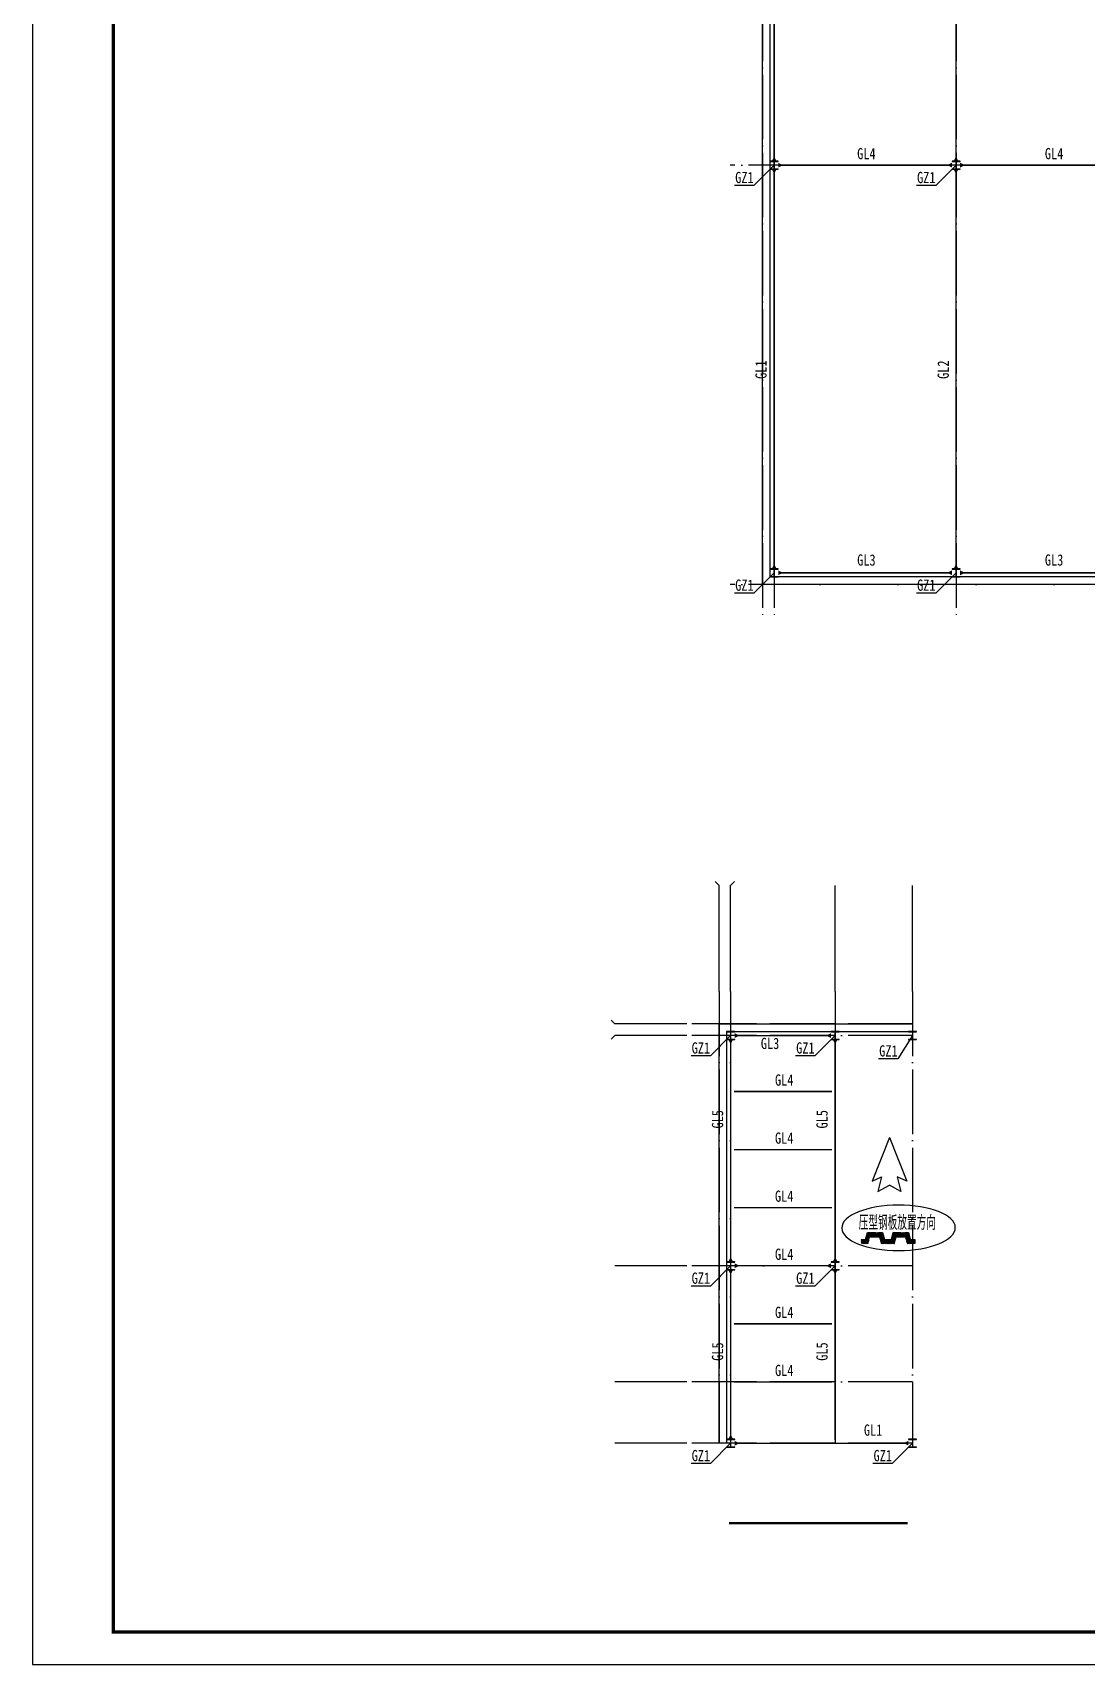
# Model space of a CAD drawing. Extents: x -138012 to 2129925, y -311560 to 0.
# Drawn here: x 1096514 to 1129190, y -218864 to -168291 of the extents above; entities that cross this region are included whole.
import ezdxf

# ---------------------------------------------------------------- set-up
doc = ezdxf.new("R2010")
doc.units = 0
doc.header["$LTSCALE"] = 1000
doc.header["$MEASUREMENT"] = 0
doc.linetypes.add('DASH', pattern=[0.35, 0.25, -0.1])
doc.linetypes.add('DOTE', pattern=[2.42, 2, -0.2, 0.02, -0.2])
doc.layers.get('0').update_dxf_attribs({"linetype": 'CONTINUOUS'})
for name, color, linetype in [('AXIS', 3, 'CONTINUOUS'), ('DIM_SYMB', 3, 'CONTINUOUS'), ('DKFW', 2, 'CONTINUOUS'), ('DOTE', 253, 'DOTE'), ('HATCH', 200, 'CONTINUOUS'), ('PUB_TITLE', 4, 'CONTINUOUS'), ('TEXT', 7, 'CONTINUOUS'), ('字符串标注', 253, 'CONTINUOUS'), ('尺寸标注', 7, 'CONTINUOUS'), ('柱构件', 2, 'CONTINUOUS'), ('梁构件', 4, 'CONTINUOUS')]:
    doc.layers.add(name, color=color, linetype=linetype)
doc.styles.add('TSSD_REIN', font='tssdeng.shx', dxfattribs={"width": 0.7, "bigfont": 'tssdchn.shx'})
doc.styles.add('宋体', font='', dxfattribs={"width": 0.8})
doc.styles.get('宋体').set_extended_font_data('SimSun')

# ---------------------------------------------------------------- blocks, each defined once
blk = doc.blocks.new('JD')
at = {"layer": 'DKFW', "linetype": 'Continuous'}
for p, q in [((-610, 242), (-551, 110)), ((0, 0), (-610, 242)), ((-757, 162), (-669, 0)), ((-551, 110), (-757, 162)), ((0, 0), (-610, -242)), ((-757, -162), (-669, 0)), ((-551, -110), (-757, -162)), ((-610, -242), (-551, -110))]:
    blk.add_line(p, q, dxfattribs=at)
blk = doc.blocks.new('754674567')
at = {"layer": 'HATCH', "linetype": 'DASH'}
h = blk.add_hatch(dxfattribs=at)
h.set_pattern_fill('ANSI31', scale=200, angle=720.1823, style=0)
h.set_pattern_definition([(45.182286, (991637.776, -316400.6), (-17.733821, 17.621339), [])])
h.paths.add_polyline_path([(990353, -268830), (990414, -269046), (990653, -269045), (990652, -268912), (990516, -268912), (990456, -268697), (989986, -268698), (989927, -268914), (989716, -268915), (989656, -268699), (989186, -268701), (989127, -268917), (988996, -268917), (988996, -269050), (989206, -269049), (989265, -268833), (989565, -268832), (989626, -269048), (990014, -269047), (990073, -268831)])
at = {"layer": 'HATCH', "color": 7, "linetype": 'Continuous'}
for p, q in [((989265, -268833), (989565, -268832)), ((989565, -268832), (989626, -269048)), ((990073, -268831), (990353, -268830))]:
    blk.add_line(p, q, dxfattribs=at)
at = {"layer": 'HATCH', "color": 7, "linetype": 'DASH'}
blk.add_line((990014, -269047), (990073, -268831), dxfattribs=at)
blk.add_lwpolyline([(988996, -268917), (989127, -268917), (989186, -268701), (989656, -268699), (989716, -268915), (989927, -268914), (989986, -268698), (990456, -268697), (990516, -268912), (990652, -268912), (990652, -268913), (990653, -269044), (990652, -269045), (990414, -269046)], dxfattribs=at)
at = {"layer": '梁构件'}
blk.add_ellipse((990151, -268555), major_axis=(1760, 6), ratio=0.401468, start_param=3.141593, end_param=9.424778, dxfattribs=at)
at = {"color": 7, "xscale": 2.211300006543752, "yscale": 2.211300006543752, "zscale": 2.211300006543752, "rotation": 90}
blk.add_blockref('JD', (989868, -265756), dxfattribs=at)
at = {"layer": 'TEXT', "color": 7, "linetype": 'Continuous', "style": 'TSSD_REIN', "width": 0.7}
blk.add_text('压型钢板放置方向', height=450, dxfattribs=at).set_placement((988916, -268620))

msp = doc.modelspace()

# ---------------------------------------------------------------- linework, layer by layer
at = {"layer": 'AXIS'}
for p, q in [((1117682.294, -194603.903, -2600), (1117799.451, -194721.061, -2600)), ((1118276.608, -194603.903, -2600), (1118159.451, -194721.061, -2600)), ((1117799.451, -198010.547, -2600), (1117799.451, -194721.061, -2600)), ((1118159.451, -198010.547, -2600), (1118159.451, -194721.061, -2600)), ((1121399.451, -198010.547, -2600), (1121399.451, -194721.061, -2600)), ((1123799.451, -198010.547, -2600), (1123799.451, -194721.061, -2600)), ((1114455.463, -198893.39, -1300), (1114572.62, -199010.547, -1300)), ((1116799.451, -199010.547, -1300), (1114572.62, -199010.547, -1300)), ((1114455.463, -199487.705, -1300), (1114572.62, -199370.547, -1300)), ((1116799.451, -199370.547, -1300), (1114572.62, -199370.547, -1300)), ((1116799.451, -206510.547, -1300), (1114572.62, -206510.547, -1300)), ((1116799.451, -210110.547, -1300), (1114572.62, -210110.547, -1300)), ((1116799.451, -212010.547, -1300), (1114572.62, -212010.547, -1300))]:
    msp.add_line(p, q, dxfattribs=at)
at = {"layer": 'DIM_SYMB', "const_width": 70}
msp.add_lwpolyline([(1118106.728, -214490.496), (1123646.409, -214490.496)], dxfattribs=at)
at = {"layer": 'DOTE', "color": 8, "linetype": 'DOTE'}
for p, q in [((1119148.407, -145397.811), (1119148.407, -186397.811)), ((1119508.407, -145397.811), (1119508.407, -186397.811)), ((1125148.407, -145397.811), (1125148.407, -186397.811)), ((1198148.407, -172397.811), (1118148.407, -172397.811)), ((1198148.407, -185397.811), (1118148.407, -185397.811)), ((1117799.451, -198010.547, -1300), (1117799.451, -212010.547, -1300)), ((1118159.451, -198010.547, -1300), (1118159.451, -212010.547, -1300)), ((1121399.451, -198010.547, -1300), (1121399.451, -212010.547, -1300)), ((1123799.451, -198010.547, -1300), (1123799.451, -212010.547, -1300)), ((1123799.451, -199010.547, -1300), (1116799.451, -199010.547, -1300)), ((1123799.451, -199370.547, -1300), (1116799.451, -199370.547, -1300)), ((1123799.451, -206510.547, -1300), (1116799.451, -206510.547, -1300)), ((1123799.451, -210110.547, -1300), (1116799.451, -210110.547, -1300)), ((1123799.451, -212010.547, -1300), (1116799.451, -212010.547, -1300))]:
    msp.add_line(p, q, dxfattribs=at)
at = {"layer": 'PUB_TITLE'}
msp.add_lwpolyline([(1096513.799, -218864.466), (1245213.799, -218864.466), (1245213.799, -134764.466), (1096513.799, -134764.466)], close=True, dxfattribs=at)
at = {"layer": 'PUB_TITLE', "const_width": 100}
msp.add_lwpolyline([(1099013.799, -217864.466), (1244213.799, -217864.466), (1244213.799, -135764.466), (1099013.799, -135764.466)], close=True, dxfattribs=at)
at = {"layer": 'TEXT'}
for p, q in [((1119508.409, -172397.811), (1118880.224, -173025.997)), ((1125148.407, -172397.811), (1124520.221, -173025.997)), ((1118880.224, -173025.997), (1118280.224, -173025.997)), ((1124520.221, -173025.997), (1123920.221, -173025.997)), ((1119508.409, -185032.811, -1300), (1118880.224, -185660.997, -1300)), ((1125148.407, -185032.811, -1300), (1124520.221, -185660.997, -1300)), ((1118880.224, -185660.997, -1300), (1118280.224, -185660.997, -1300)), ((1124520.221, -185660.997, -1300), (1123920.221, -185660.997, -1300)), ((1118159.454, -199375.554, -2600), (1117531.269, -200003.733, -2600)), ((1121399.454, -199375.554, -2600), (1120771.269, -200003.733, -2600)), ((1123799.451, -199375.554, -2600), (1123345.724, -200095.465, -2600)), ((1117531.269, -200003.733, -2600), (1116931.269, -200003.733, -2600)), ((1120771.269, -200003.733, -2600), (1120171.27, -200003.733, -2600)), ((1123345.724, -200095.465, -2600), (1122745.724, -200095.465, -2600)), ((1118159.454, -206510.547, -1300), (1117531.269, -207138.733, -1300)), ((1121399.454, -206510.547, -1300), (1120771.269, -207138.733, -1300)), ((1117531.269, -207138.733, -1300), (1116931.269, -207138.733, -1300)), ((1120771.269, -207138.733, -1300), (1120171.27, -207138.733, -1300)), ((1118159.454, -212010.547, -1300), (1117531.269, -212638.73, -1300)), ((1123799.451, -212010.547, -1300), (1123171.265, -212638.73, -1300)), ((1117531.269, -212638.73, -1300), (1116931.269, -212638.73, -1300)), ((1123171.265, -212638.73, -1300), (1122571.265, -212638.73, -1300))]:
    msp.add_line(p, q, dxfattribs=at)
at = {"layer": '字符串标注', "const_width": 1.5}
for points, elevation in [([(1119509.159, -172397.811, 1), (1119507.659, -172397.811, 1), (1119509.159, -172397.811, 1)], 1300), ([(1125149.157, -172397.811, 1), (1125147.657, -172397.811, 1), (1125149.157, -172397.811, 1)], 1300), ([(1118160.204, -199375.554, 1), (1118158.704, -199375.554, 1), (1118160.204, -199375.554, 1)], -1300), ([(1121400.204, -199375.554, 1), (1121398.704, -199375.554, 1), (1121400.204, -199375.554, 1)], -1300), ([(1123800.202, -199375.554, 1), (1123798.701, -199375.554, 1), (1123800.202, -199375.554, 1)], -1300)]:
    msp.add_lwpolyline(points, format="xyb", close=True, dxfattribs=dict(at, elevation=elevation))
for points in [[(1119509.159, -185032.811, 1), (1119507.659, -185032.811, 1), (1119509.159, -185032.811, 1)], [(1125149.157, -185032.811, 1), (1125147.657, -185032.811, 1), (1125149.157, -185032.811, 1)], [(1118160.204, -206510.547, 1), (1118158.704, -206510.547, 1), (1118160.204, -206510.547, 1)], [(1121400.204, -206510.547, 1), (1121398.704, -206510.547, 1), (1121400.204, -206510.547, 1)], [(1118160.204, -212010.547, 1), (1118158.704, -212010.547, 1), (1118160.204, -212010.547, 1)], [(1123800.202, -212010.547, 1), (1123798.701, -212010.547, 1), (1123800.202, -212010.547, 1)]]:
    msp.add_lwpolyline(points, format="xyb", close=True, dxfattribs=at)
at = {"layer": '尺寸标注'}
for points in [[(1119148.407, -146397.811), (1197148.407, -146397.811), (1197148.407, -185397.811), (1119148.407, -185397.811)], [(1119388.407, -146637.811), (1196908.407, -146637.811), (1196908.407, -185157.811), (1119388.407, -185157.811)]]:
    msp.add_lwpolyline(points, close=True, dxfattribs=at)
at = {"layer": '尺寸标注', "elevation": -1300}
for points in [[(1117799.451, -212010.547), (1117799.451, -199010.547), (1123799.451, -199010.547)], [(1118039.451, -212010.547), (1118039.451, -199250.547), (1123799.451, -199250.547)]]:
    msp.add_lwpolyline(points, dxfattribs=at)
at = {"layer": '柱构件'}
for p, q in [((1119633.41, -172272.811, 1300), (1119383.409, -172272.811, 1300)), ((1119383.409, -172272.811, 1300), (1119383.409, -172286.81, 1300)), ((1119383.409, -172286.81, 1300), (1119503.91, -172286.81, 1300)), ((1119503.91, -172286.81, 1300), (1119503.91, -172508.81, 1300)), ((1119512.91, -172286.81, 1300), (1119633.41, -172286.81, 1300)), ((1119512.91, -172508.81, 1300), (1119512.91, -172286.81, 1300)), ((1119633.41, -172286.81, 1300), (1119633.41, -172272.811, 1300)), ((1125273.407, -172272.811, 1300), (1125023.407, -172272.811, 1300)), ((1125023.407, -172272.811, 1300), (1125023.407, -172286.81, 1300)), ((1125023.407, -172286.81, 1300), (1125143.905, -172286.81, 1300)), ((1125143.905, -172286.81, 1300), (1125143.905, -172508.81, 1300)), ((1125152.906, -172286.81, 1300), (1125273.407, -172286.81, 1300)), ((1125152.906, -172508.81, 1300), (1125152.906, -172286.81, 1300)), ((1125273.407, -172286.81, 1300), (1125273.407, -172272.811, 1300)), ((1119383.409, -172508.81, 1300), (1119383.409, -172522.811, 1300)), ((1119383.409, -172508.81, 1300), (1119503.91, -172508.81, 1300)), ((1119383.409, -172522.811, 1300), (1119633.41, -172522.811, 1300)), ((1119512.91, -172508.81, 1300), (1119633.41, -172508.81, 1300)), ((1119633.41, -172522.811, 1300), (1119633.41, -172508.81, 1300)), ((1125023.407, -172508.81, 1300), (1125023.407, -172522.811, 1300)), ((1125023.407, -172508.81, 1300), (1125143.905, -172508.81, 1300)), ((1125023.407, -172522.811, 1300), (1125273.407, -172522.811, 1300)), ((1125152.906, -172508.81, 1300), (1125273.407, -172508.81, 1300)), ((1125273.407, -172522.811, 1300), (1125273.407, -172508.81, 1300)), ((1119633.41, -184907.811), (1119383.409, -184907.811)), ((1119383.409, -184907.811), (1119383.409, -184921.811)), ((1119383.409, -184921.811), (1119503.91, -184921.811)), ((1119503.91, -184921.811), (1119503.91, -185143.811)), ((1119512.91, -184921.811), (1119633.41, -184921.811)), ((1119512.91, -185143.811), (1119512.91, -184921.811)), ((1119633.41, -184921.811), (1119633.41, -184907.811)), ((1125273.407, -184907.811), (1125023.407, -184907.811)), ((1125023.407, -184907.811), (1125023.407, -184921.811)), ((1125023.407, -184921.811), (1125143.905, -184921.811)), ((1125143.905, -184921.811), (1125143.905, -185143.811)), ((1125152.906, -184921.811), (1125273.407, -184921.811)), ((1125152.906, -185143.811), (1125152.906, -184921.811)), ((1125273.407, -184921.811), (1125273.407, -184907.811)), ((1119383.409, -185143.811), (1119383.409, -185157.811)), ((1119383.409, -185143.811), (1119503.91, -185143.811)), ((1119383.409, -185157.811), (1119633.41, -185157.811)), ((1119512.91, -185143.811), (1119633.41, -185143.811)), ((1119633.41, -185157.811), (1119633.41, -185143.811)), ((1125023.407, -185143.811), (1125023.407, -185157.811)), ((1125023.407, -185143.811), (1125143.905, -185143.811)), ((1125023.407, -185157.811), (1125273.407, -185157.811)), ((1125152.906, -185143.811), (1125273.407, -185143.811)), ((1125273.407, -185157.811), (1125273.407, -185143.811)), ((1118284.455, -199250.547, -1300), (1118034.454, -199250.547, -1300)), ((1118034.454, -199250.547, -1300), (1118034.454, -199264.549, -1300)), ((1118284.455, -199264.549, -1300), (1118284.455, -199250.547, -1300)), ((1121524.454, -199250.547, -1300), (1121274.454, -199250.547, -1300)), ((1121274.454, -199250.547, -1300), (1121274.454, -199264.549, -1300)), ((1121524.454, -199264.549, -1300), (1121524.454, -199250.547, -1300)), ((1123924.451, -199250.547, -1300), (1123674.451, -199250.547, -1300)), ((1123674.451, -199250.547, -1300), (1123674.451, -199264.549, -1300)), ((1123924.451, -199264.549, -1300), (1123924.451, -199250.547, -1300)), ((1118034.454, -199264.549, -1300), (1118154.954, -199264.549, -1300)), ((1118034.454, -199486.552, -1300), (1118034.454, -199500.547, -1300)), ((1118034.454, -199486.552, -1300), (1118154.954, -199486.552, -1300)), ((1118034.454, -199500.547, -1300), (1118284.455, -199500.547, -1300)), ((1118154.954, -199264.549, -1300), (1118154.954, -199486.552, -1300)), ((1118163.955, -199264.549, -1300), (1118284.455, -199264.549, -1300)), ((1118163.955, -199486.552, -1300), (1118163.955, -199264.549, -1300)), ((1118163.955, -199486.552, -1300), (1118284.455, -199486.552, -1300)), ((1118284.455, -199500.547, -1300), (1118284.455, -199486.552, -1300)), ((1121274.454, -199264.549, -1300), (1121394.954, -199264.549, -1300)), ((1121274.454, -199486.552, -1300), (1121274.454, -199500.547, -1300)), ((1121274.454, -199486.552, -1300), (1121394.954, -199486.552, -1300)), ((1121274.454, -199500.547, -1300), (1121524.454, -199500.547, -1300)), ((1121394.954, -199264.549, -1300), (1121394.954, -199486.552, -1300)), ((1121403.954, -199264.549, -1300), (1121524.454, -199264.549, -1300)), ((1121403.954, -199486.552, -1300), (1121403.954, -199264.549, -1300)), ((1121403.954, -199486.552, -1300), (1121524.454, -199486.552, -1300)), ((1121524.454, -199500.547, -1300), (1121524.454, -199486.552, -1300)), ((1123674.451, -199264.549, -1300), (1123794.95, -199264.549, -1300)), ((1123674.451, -199486.552, -1300), (1123674.451, -199500.547, -1300)), ((1123674.451, -199486.552, -1300), (1123794.95, -199486.552, -1300)), ((1123674.451, -199500.547, -1300), (1123924.451, -199500.547, -1300)), ((1123794.95, -199264.549, -1300), (1123794.95, -199486.552, -1300)), ((1123803.951, -199264.549, -1300), (1123924.451, -199264.549, -1300)), ((1123803.951, -199486.552, -1300), (1123803.951, -199264.549, -1300)), ((1123803.951, -199486.552, -1300), (1123924.451, -199486.552, -1300)), ((1123924.451, -199500.547, -1300), (1123924.451, -199486.552, -1300)), ((1118284.455, -206385.547), (1118034.454, -206385.547)), ((1118034.454, -206385.547), (1118034.454, -206399.549)), ((1118034.454, -206399.549), (1118154.954, -206399.549)), ((1118034.454, -206621.546), (1118034.454, -206635.547)), ((1118034.454, -206621.546), (1118154.954, -206621.546)), ((1118034.454, -206635.547), (1118284.455, -206635.547)), ((1118154.954, -206399.549), (1118154.954, -206621.546)), ((1118163.955, -206399.549), (1118284.455, -206399.549)), ((1118163.955, -206621.546), (1118163.955, -206399.549)), ((1118163.955, -206621.546), (1118284.455, -206621.546)), ((1118284.455, -206399.549), (1118284.455, -206385.547)), ((1118284.455, -206635.547), (1118284.455, -206621.546)), ((1121524.454, -206385.547), (1121274.454, -206385.547)), ((1121274.454, -206385.547), (1121274.454, -206399.549)), ((1121274.454, -206399.549), (1121394.954, -206399.549)), ((1121274.454, -206621.546), (1121274.454, -206635.547)), ((1121274.454, -206621.546), (1121394.954, -206621.546)), ((1121274.454, -206635.547), (1121524.454, -206635.547)), ((1121394.954, -206399.549), (1121394.954, -206621.546)), ((1121403.954, -206399.549), (1121524.454, -206399.549)), ((1121403.954, -206621.546), (1121403.954, -206399.549)), ((1121403.954, -206621.546), (1121524.454, -206621.546)), ((1121524.454, -206399.549), (1121524.454, -206385.547)), ((1121524.454, -206635.547), (1121524.454, -206621.546)), ((1118284.455, -211885.544), (1118034.454, -211885.544)), ((1118034.454, -211885.544), (1118034.454, -211899.546)), ((1118034.454, -211899.546), (1118154.954, -211899.546)), ((1118154.954, -211899.546), (1118154.954, -212121.546)), ((1118163.955, -211899.546), (1118284.455, -211899.546)), ((1118163.955, -212121.546), (1118163.955, -211899.546)), ((1118284.455, -211899.546), (1118284.455, -211885.544)), ((1123924.451, -211885.544), (1123674.451, -211885.544)), ((1123674.451, -211885.544), (1123674.451, -211899.546)), ((1123674.451, -211899.546), (1123794.95, -211899.546)), ((1123794.95, -211899.546), (1123794.95, -212121.546)), ((1123803.951, -211899.546), (1123924.451, -211899.546)), ((1123803.951, -212121.546), (1123803.951, -211899.546)), ((1123924.451, -211899.546), (1123924.451, -211885.544)), ((1118034.454, -212121.546), (1118034.454, -212135.547)), ((1118034.454, -212121.546), (1118154.954, -212121.546)), ((1118034.454, -212135.547), (1118284.455, -212135.547)), ((1118163.955, -212121.546), (1118284.455, -212121.546)), ((1118284.455, -212135.547), (1118284.455, -212121.546)), ((1123674.451, -212121.546), (1123674.451, -212135.547)), ((1123674.451, -212121.546), (1123794.95, -212121.546)), ((1123674.451, -212135.547), (1123924.451, -212135.547)), ((1123803.951, -212121.546), (1123924.451, -212121.546)), ((1123924.451, -212135.547), (1123924.451, -212121.546))]:
    msp.add_line(p, q, dxfattribs=at)
at = {"layer": '梁构件', "const_width": 45}
for points, elevation in [([(1119508.409, -172272.811), (1119508.409, -159522.811)], 1300), ([(1125148.407, -172272.811), (1125148.407, -159522.811)], 1300), ([(1119633.41, -172397.811), (1125023.407, -172397.811)], 1300), ([(1125273.407, -172397.811), (1131023.41, -172397.811)], 1300), ([(1119508.409, -184907.811), (1119508.409, -172522.811)], 1300), ([(1125148.407, -184907.811), (1125148.407, -172522.811)], 1300), ([(1118284.455, -199375.554), (1121274.454, -199375.554)], -1300)]:
    msp.add_lwpolyline(points, dxfattribs=dict(at, elevation=elevation))
for points in [[(1119633.41, -185032.811), (1125023.407, -185032.811)], [(1125273.407, -185032.811), (1131023.41, -185032.811)], [(1118159.454, -206385.547), (1118159.454, -199500.547)], [(1121399.454, -206385.547), (1121399.454, -199500.547)], [(1118259.455, -201110.547), (1121299.454, -201110.547)], [(1118259.455, -202910.547), (1121299.454, -202910.547)], [(1118259.455, -204710.547), (1121299.454, -204710.547)], [(1118159.454, -211885.544), (1118159.454, -206635.547)], [(1118284.455, -206510.547), (1121274.454, -206510.547)], [(1121399.454, -211910.547), (1121399.454, -206635.547)], [(1118259.455, -208310.547), (1121299.454, -208310.547)], [(1118259.455, -210110.547), (1121299.454, -210110.547)], [(1118284.455, -212010.547), (1123674.451, -212010.547)]]:
    msp.add_lwpolyline(points, dxfattribs=at)
at = {"layer": '梁构件'}
for points in [[(1119433.409, -172272.811, 1300), (1119508.409, -172122.811, 1300), (1119583.409, -172272.811, 1300)], [(1119633.41, -172322.811, 1300), (1119783.41, -172397.811, 1300), (1119633.41, -172472.811, 1300)], [(1125023.407, -172472.811, 1300), (1124873.407, -172397.811, 1300), (1125023.407, -172322.811, 1300)], [(1125073.407, -172272.811, 1300), (1125148.407, -172122.811, 1300), (1125223.407, -172272.811, 1300)], [(1125273.407, -172322.811, 1300), (1125423.407, -172397.811, 1300), (1125273.407, -172472.811, 1300)], [(1119583.409, -172522.811, 1300), (1119508.409, -172672.811, 1300), (1119433.409, -172522.811, 1300)], [(1125223.407, -172522.811, 1300), (1125148.407, -172672.811, 1300), (1125073.407, -172522.811, 1300)], [(1119433.409, -184907.811), (1119508.409, -184757.811), (1119583.409, -184907.811)], [(1119633.41, -184957.811), (1119783.41, -185032.811), (1119633.41, -185107.811)], [(1125023.407, -185107.811), (1124873.407, -185032.811), (1125023.407, -184957.811)], [(1125073.407, -184907.811), (1125148.407, -184757.811), (1125223.407, -184907.811)], [(1125273.407, -184957.811), (1125423.407, -185032.811), (1125273.407, -185107.811)], [(1118234.454, -199500.547, -1300), (1118159.454, -199650.547, -1300), (1118084.454, -199500.547, -1300)], [(1118284.455, -199300.554, -1300), (1118434.455, -199375.554, -1300), (1118284.455, -199450.554, -1300)], [(1121274.454, -199450.554, -1300), (1121124.454, -199375.554, -1300), (1121274.454, -199300.554, -1300)], [(1121474.454, -199500.547, -1300), (1121399.454, -199650.547, -1300), (1121324.454, -199500.547, -1300)], [(1118084.454, -206385.547), (1118159.454, -206235.547), (1118234.454, -206385.547)], [(1121324.454, -206385.547), (1121399.454, -206235.547), (1121474.454, -206385.547)], [(1118234.454, -206635.547), (1118159.454, -206785.547), (1118084.454, -206635.547)], [(1118284.455, -206435.547), (1118434.455, -206510.547), (1118284.455, -206585.547)], [(1121274.454, -206585.547), (1121124.454, -206510.547), (1121274.454, -206435.547)], [(1121474.454, -206635.547), (1121399.454, -206785.547), (1121324.454, -206635.547)], [(1118084.454, -211885.544), (1118159.454, -211735.544), (1118234.454, -211885.544)], [(1118284.455, -211935.547), (1118434.455, -212010.547), (1118284.455, -212085.547)], [(1123674.451, -212085.547), (1123524.451, -212010.547), (1123674.451, -211935.547)]]:
    msp.add_solid(points, dxfattribs=at)

# ---------------------------------------------------------------- block references
at = {"layer": '尺寸标注'}
msp.add_blockref('754674567', (133215.138, 63220.306, -1300), dxfattribs=at)

# ---------------------------------------------------------------- texts
at = {"layer": 'TEXT', "style": '宋体', "width": 0.8}
for s, p in [('GL4', (1122083.408, -172215.31, 1300)), ('GL4', (1127903.408, -172215.31, 1300)), ('GZ1', (1118300.224, -172955.996, 1300)), ('GZ1', (1123940.22, -172955.996, 1300)), ('GL3', (1122083.408, -184810.311)), ('GL3', (1127903.408, -184810.311)), ('GZ1', (1118300.224, -185590.996)), ('GZ1', (1123940.22, -185590.996)), ('GZ1', (1116951.268, -199933.732, -1300)), ('GL3', (1119095.197, -199792.688, -1300)), ('GZ1', (1120191.269, -199933.732, -1300)), ('GZ1', (1122765.724, -200025.463, -1300)), ('GL4', (1119534.454, -200928.046)), ('GL4', (1119534.454, -202728.046)), ('GL4', (1119534.454, -204528.046)), ('GL4', (1119534.454, -206328.046)), ('GZ1', (1116951.268, -207068.726)), ('GZ1', (1120191.269, -207068.726)), ('GL4', (1119534.454, -208128.046)), ('GL4', (1119534.454, -209928.046)), ('GL1', (1122291.953, -211778.046)), ('GZ1', (1116951.268, -212568.732)), ('GZ1', (1122591.265, -212568.732))]:
    msp.add_text(s, height=350, dxfattribs=at).set_placement(p)
for s, p in [('GL1', (1119275.91, -179022.836, 1300)), ('GL2', (1124925.906, -179022.836, 1300)), ('GL5', (1117926.954, -202255.543)), ('GL5', (1121166.955, -202255.543)), ('GL5', (1117926.954, -209455.543)), ('GL5', (1121166.955, -209455.543))]:
    msp.add_text(s, height=350, rotation=90, dxfattribs=at).set_placement(p)

doc.saveas('drawing.dxf')
